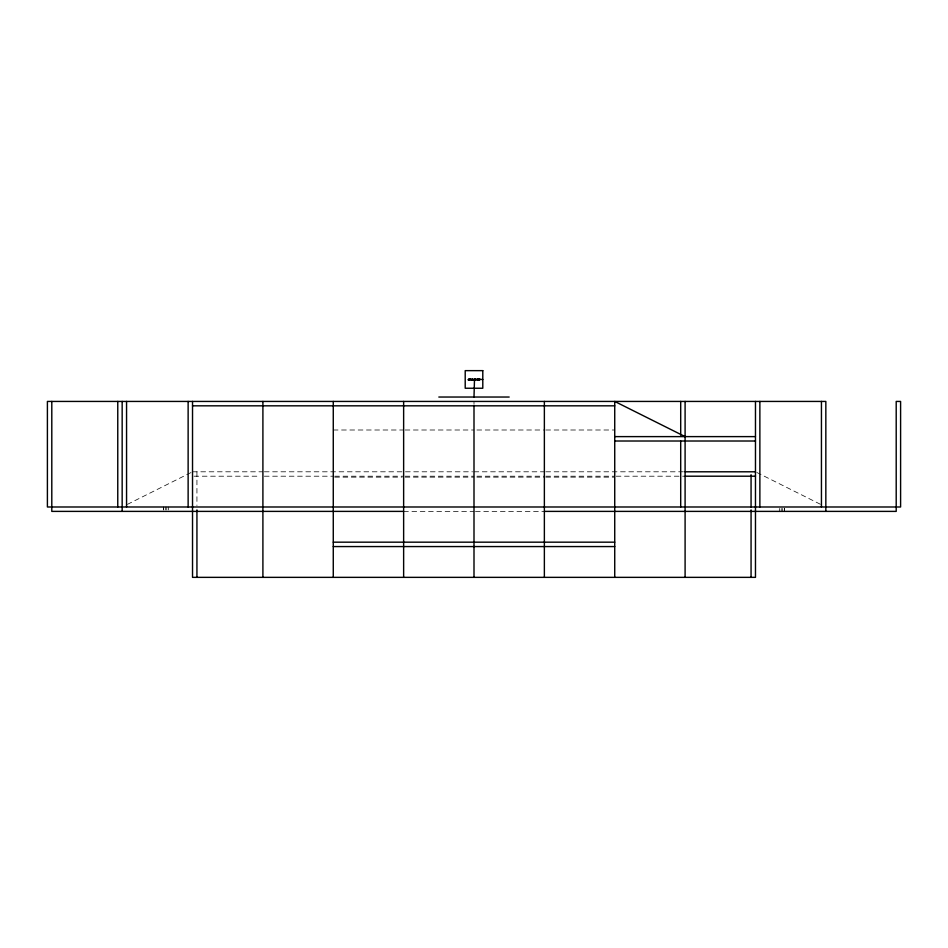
<?xml version="1.0" encoding="UTF-8"?>
<svg xmlns="http://www.w3.org/2000/svg" width="948" height="948" viewBox="0 0 948 948"><rect width="100%" height="100%" fill="white"/><g stroke="black" fill="none" stroke-linecap="round" stroke-linejoin="round"><path stroke-width="0.71" stroke-dasharray="4.74 3.56" d="M127.376 504.383L191.223 472.448M333.269 430.001L403.635 430.001M405.104 430.001L474 430.001M476.927 430.001L544.365 430.001M545.835 430.001L614.731 430.001M192.527 471.796L262.904 471.796M264.362 471.796L472.531 471.796M474 471.796L544.365 471.796M545.835 471.796L685.096 471.796M193.996 476.204L259.965 476.204M264.362 476.204L333.269 476.204M334.727 476.204L403.635 476.204M405.104 476.204L474 476.204M476.927 476.204L544.365 476.204M545.835 476.204L614.731 476.204M616.2 476.204L685.096 476.204M334.727 477.14L402.165 477.14M405.104 477.14L474 477.14M476.927 477.14L544.365 477.14M545.835 477.14L614.731 477.14M403.635 511.387L474 511.387M475.469 511.387L544.365 511.387M756.777 472.448L820.624 504.383M784.612 508.448L784.612 511.387M784.399 508.448L784.399 511.387M782.704 508.448L782.704 511.387M781.223 508.448L781.223 511.387M779.339 508.448L779.339 511.387M474 401.431L474 404.369M196.935 471.796L196.935 505.521M168.661 506.99L168.661 509.917M166.777 506.99L166.777 509.917M165.296 506.99L165.296 509.917M163.601 506.99L163.601 509.917M163.388 506.99L163.388 509.917"/><path stroke-width="1.42" d="M477.33 379.437L477.78 379.52M474 379.828L474.498 379.271L474 397.034M468.845 379.52L469.177 379.52M475.434 379.07L475.659 379.97M470.528 378.904L470.398 379.97M474.889 378.904L474.758 379.97M474 379.449L482.793 379.449M438.817 397.034L509.183 397.034M192.527 405.827L614.731 405.827M614.731 436.613L755.473 436.613M614.731 441.01L755.473 441.01M685.096 471.796L755.473 471.796M685.096 476.204L755.473 476.204M403.635 511.387L51.796 511.387L51.796 401.431M544.365 511.387L896.204 511.387L896.204 401.431L900.6 401.431L900.6 506.99L47.4 506.99L47.4 401.431L825.838 401.431L825.838 511.387M333.269 542.173L614.731 542.173M333.269 546.569L614.731 546.569M685.096 436.613L614.731 401.431L614.731 577.356M472.116 379.366L471.642 379.97L472.116 379.496M479.131 378.963C479.404 381.712 480.458 377.399 479.558 379.781C478.823 377.28 478.835 381.677 479.001 378.963M821.442 401.431L821.442 506.99M759.869 401.431L759.869 506.99M755.473 401.431L755.473 577.356L192.527 577.356L192.527 401.431M751.065 474.735L751.065 506.99M751.065 509.917L751.065 577.356M685.096 401.431L685.096 577.356M680.7 401.431L680.7 435.156M680.7 441.01L680.7 506.99M544.365 401.431L544.365 577.356M474 405.827L474 577.356M403.635 401.431L403.635 577.356M333.269 401.431L333.269 577.356M262.904 401.431L262.904 577.356M196.935 509.917L196.935 577.356M188.131 401.431L188.131 506.99M126.558 401.431L126.558 506.99M122.162 401.431L122.162 511.387M117.765 401.431L117.765 506.99M472.483 379.496L473.016 379.816L472.495 379.425M470.184 379.627L470.184 379.627M478.657 379.627L478.171 379.271L478.657 379.627M470.741 379.52L471.417 379.757L470.765 379.437M476.311 379.52L476.986 379.757L476.334 379.437M473.787 379.591C473.336 380.942 473.289 378.276 473.787 379.591M482.793 370.644L465.207 370.644L465.207 388.242L482.793 388.242L482.793 370.644M469.663 378.904L469.521 379.97L469.663 378.904M472.246 378.904L472.116 379.97L472.246 378.904M478.124 378.904L477.993 379.97L478.124 378.904M468.49 379.236L468.348 379.97L468.49 379.236"/></g></svg>
